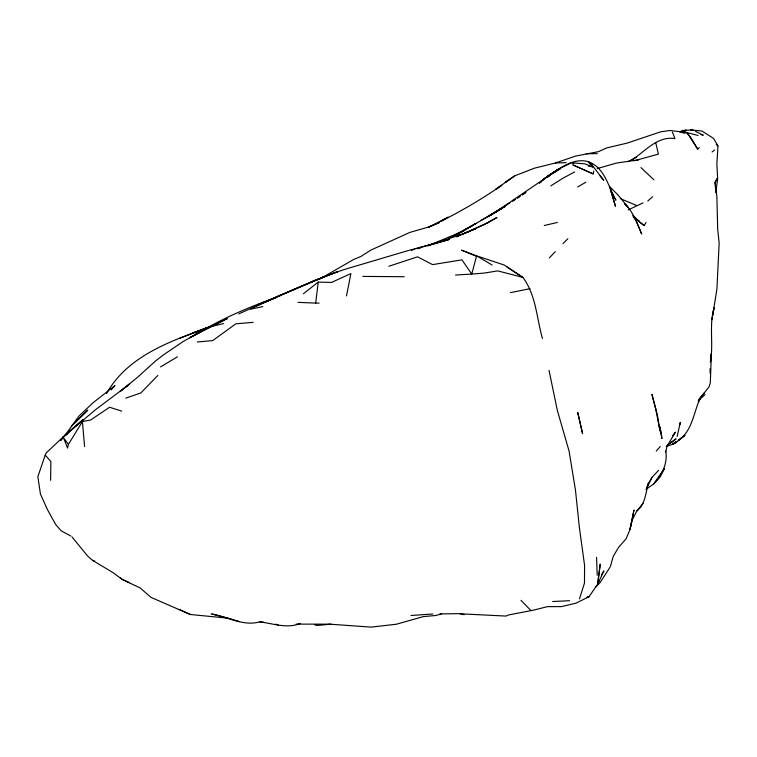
<?xml version="1.0" encoding="UTF-8"?>
<svg xmlns="http://www.w3.org/2000/svg" width="757" height="757" viewBox="0 0 757 757"><rect width="100%" height="100%" fill="white"/><g stroke="black" fill="none" stroke-linecap="round" stroke-linejoin="round"><path stroke-width="1.14" d="M50.615 480.326L50.842 461.505L45.221 455.089L46.186 452.96L62.632 437.423L83.005 419.624L64.951 435.37L60.475 440.574L62.083 438.899M690.668 129.882L701.919 131.037L713.52 138.37L717.958 145.931L716.87 164.099L717.608 177.81L715.081 182.371L715.469 188.067M678.263 440.489C692.04 431.443 693.582 412.972 699.846 398.911L698.332 401.816L700.925 397.075L709.035 386.874L710.312 382.928L711.391 353.207L710.416 361.884M710.444 361.714C713.7 343.716 708.864 325.548 714.088 307.739L712.725 315.347L716.936 288.909L719.15 243.044L717.683 229.116L716.87 196.423L715.081 182.371L717.702 177.904M298.021 302.365L315.669 303.093L318.233 282.106L331.557 282.427L350.888 273.542L346.507 295.921M715.772 192.638L717.645 178.936M712.337 317.514L711.949 319.691L712.365 317.524M665.782 451.967L666.936 446.412L675.452 432.105L672.632 435.71M593.157 173.902L572.954 164.941L593.157 173.902L593.791 171.035M677.155 436.458L680.335 422.34L679.701 425.15M68.442 444.331L67.581 448.078L63.474 437.697L68.442 444.331L82.428 421.535L90.632 420.021L109.595 407.257L121.745 411.117M690.214 137.31L686.987 132.607L670.106 130.497L660.7 131.813L627.061 143.13L606.603 147.946L598.598 151.618L575.509 156.103L555.392 162.992L534.612 168.13L514.874 175.756L505.354 182.314L514.874 175.756M610.464 566.189L613.208 556.442L618.658 547.235L626.039 538.889L629.975 529.588L633.997 510.01L630.004 529.351L632.256 519.964L636.836 510.966C645.778 503.925 645.484 492.447 648.645 482.654L646.97 486.865M579.493 598.815L584.47 583.089L584.584 565.403L579.408 527.761L575.462 490.101L569.113 451.248L557.36 410.464L549.024 370.381M45.221 455.089L37.85 476.673L40.471 494.141L47.464 509.65L55.649 524.469L61.137 530.799L70.827 536.022M646.828 487.934L651.938 477.487L658.562 470.324M648.399 483.515L651.938 477.487M610.123 567.059L600.046 582.672L595.343 587.347M635.123 218.309L644.103 225.595L646.024 222.558M601.465 574.705L603.906 570.901L597.652 584.215L588.965 596.781L575.803 603.225L561.457 606.622L547.642 606.612L533.581 610.123L508.846 614.902L505.922 616.066L457.436 613.662L440.091 613.918M106.519 393.583C128.028 355.137 172.549 340.281 211.686 326.305M66.124 434.707L68.537 432.19L64.951 435.37L78.908 416.142L92.78 402.989L114.988 385.502L111.203 389.864M636.646 511.23L643.09 503.339M699.014 399.109L704.407 392.826M656.272 451.087L660.236 446.526M549.327 257.929L555.25 251.703M157.825 375.472L140.84 392.959L125.785 398.116M563.076 243.536L567.892 238.682M71.773 425.983L87.784 410.095L73.76 423.797M690.138 137.462L697.699 149.101L699.298 147.596M698.427 400.5L705.079 394.624M647.822 200.984L652.648 196.735M632.01 160.001C645.144 151.249 657.436 135.834 674.96 138.569L672.396 132.115M303.396 293.763L318.233 282.106M539.467 182.91L544.084 179.428M712.053 151.958L714.693 149.981M670.626 442.883L676.096 438.842L666.908 445.693M539.448 183.062L541.293 181.718M547.737 177.006L549.582 175.662M552.345 173.637L557.767 169.833L546.554 176.845L560.454 168.906M67.316 434.035L62.632 437.423L95.486 409.745L129.617 384.054L119.975 391.577L137.367 377.45L155.611 360.9L164.155 354.399L183.459 341.341L205.024 329.323L195.136 334.405M676.37 441.511L672.547 444.236L676.361 441.738M678.272 440.148L684.953 435.389L675.216 443.309L666.16 446.554M545.759 177.583L543.138 179.447L557.9 169.35L570.381 163.228M547.765 176.778L550.519 174.829M552.355 173.523L556.953 170.278L494.028 213.086L502.43 207.948L488.028 216.701L504.758 206.642M526.049 192.278L522.16 194.937L525.112 193.016M645.995 489.401L654.067 483.666C661.921 474.658 667.977 463.331 665.687 451.077M509.442 179.494L495.665 189.43L501.711 185.285C482.275 198.883 461.827 210.739 440.735 221.47L448.125 217.032M512.811 200.993L515.687 199.119M517.599 197.88L520.475 196.016M512.773 201.021L514.656 199.801M517.466 197.974L519.349 196.763M509.953 202.848L490.091 215.376L455.525 235.257L476.134 223.372L453.642 235.692L463.861 230.923L427.875 245.76M319.558 279.172L353.67 259.452L360.938 256.434L370.949 250.047L409.963 232.38L429.21 226.835L446.024 218.3M550.822 185.9L562.792 178.283L574.686 171.924M546.554 176.845C559.158 169.436 572.424 157.314 588.208 161.629C604.729 167.524 608.183 186.544 615.924 200.179L611.306 192.117M495.485 212.14L505.667 205.98L481.14 220.334M499.696 209.566L487.991 216.502M160.55 366.89L177.412 356.84M464.136 230.355L472.529 225.454M577.705 186.941L585.795 182.248M487.622 222.861L496.971 217.467L483.714 224.886L456.935 236.704M199.744 332.011C223.353 318.167 248.523 307.228 274.318 298.154M681.139 131.983L684.054 130.422L693.005 129.882M628.206 209.916L643.015 202.876M627.79 161.771L636.618 157.04M488.568 222.321L463.066 233.979L475.765 228.671L462.697 233.97L437.754 242.495M216.076 324.242L227.261 318.574L211.846 326.381L223.552 323.57M448.504 238.143L461.978 231.557L449.98 237.471M278.112 296.507L281.169 295.211L254.182 307.105M201.201 330.232L208.298 327.289L179.277 338.511M269.341 300.217L275.775 297.34M276.721 296.914C302.478 285.626 328.197 273.845 355.336 266.227L406.963 250.927L448.892 239.6L427.629 245.807M238.796 313.89L277.838 296.167L323.201 277.176L282.21 294.757M680.108 132.163L684.054 130.422L680.202 132.04M270.088 299.886L265.906 301.721L276.078 297.378M200.047 330.61L206.387 327.904L192.855 332.787M669.85 442.779L671.989 441.88M275.662 297.359L257.683 304.834L275.851 297.615M682.114 132.115L686.353 130.441L680.704 132.002M680.496 131.425L686.135 130.072M411.562 250.283L414.713 249.252M416.814 248.561L449.431 239.013L437.735 242.543M388.89 266.246L417.552 256.831L432.569 264.619L461.95 259.84L471.753 274.072L484.102 273.088L497.718 270.883L522.869 277.403C536.088 294.956 536.599 317.997 542.447 338.502M441.7 613.709L436.278 615.432L423.248 616.643L396.384 624.232L371.11 627.118L329.759 624.175L296.148 624.109M634.347 160.758L658.401 154.116L655.742 142.666M597.235 168.584L616.643 163.02L638.653 159.878M417.419 248.712L420.826 247.747M300.236 623.446C287.073 629.01 273.05 623.437 259.642 621.876C243.517 626.559 227.677 616.832 212.045 614.078L211.231 613.965M544.264 225.52L557.351 222.454M250.539 309.178L262.774 306.604M510.426 292.637L530.014 288.672M331.055 624.137L317.032 625.462L314.808 624.875M197.255 341.975L212.679 340.612L235.862 323.807L253.141 322.35M683.495 132.853L686.987 132.607L698.058 135.465M411.023 615.479L432.796 614.012M455.534 275.018L471.753 274.072L476.636 255.847L461.59 250.179L475.888 256.112M552.657 601.531L569.586 600.708M555.392 162.992L566.113 162.613M682.691 132.759L686.987 132.607L688.879 135.522M404.21 276.721L362.887 276.419M586.24 153.737L597.245 153.633M315.669 303.093L319.123 303.103M259.642 621.876L263.966 622.311M71.991 536.912L87.727 556.149L92.496 560.322L112.935 572.566L121.905 579.256L140.159 587.962L151.003 597.387L190.262 614.485L228.037 618.176L239.562 621.62M573.806 163.219L571.563 162.783L584.887 163.834L592.816 166.909L591.719 164.657L588.208 161.629L590.422 164.297M588.34 166.038L592.816 166.909M701.029 134.614L703.291 135.181L695.456 131.377M212.045 614.078L226.901 617.882M459.877 613.548L464.098 614.703M92.496 560.322L94.701 561.098M276.002 624.165L278.197 625.027M620.352 198.58L636.353 205.431M129.466 582.72L121.905 579.256L120.391 577.582M178.993 609.319L190.262 614.485M492.182 265.073L476.636 255.847L504.342 265.073L522.869 277.403L507.086 267.126M633.618 217.164L644.103 225.595M633.117 216.521L639.22 221.328L632.805 215.319M716.254 144.417L717.958 145.931M625.32 204.456C633.42 212.424 637.536 223.703 641.69 234.045L634.375 217.022L636.098 220.211L633.836 217.562M640.99 167.609L653.849 179.806M624.468 203.926L627.96 207.087L617.967 194.946M609.404 186.336L617.608 194.587M520.996 600.348L530.818 610.454M600.036 175.861L603.726 180.308L591.719 164.657M697.699 149.101L690.346 136.743M610 187.897L615.46 206.311L610.35 188.995M82.428 421.535L84.576 446.63M596.544 557.398L597.216 575.282M710.057 368.763L710.189 373.286M600.216 564.23L597.652 584.215L600.216 564.23M664.286 468.829L660.095 477.042L653.499 484.139L664.286 468.829M598.834 581.083L597.453 582.89L598.834 581.083M204.56 329.834L189.818 337.669L217.798 323.334L204.56 329.834M439.363 222.501L428.594 227.232L439.363 222.501M460.237 234.727L456.367 236.638L460.237 234.727M325.728 276.239L311.032 282.068L337.963 271.517L325.728 276.239M588.965 596.781L586.77 597.453L588.965 596.781M657.36 414.779L651.919 394.35L655.638 408.61L660 431.036L657.36 414.779M578.102 414.07L577.714 412.423L582.578 433.676L578.102 414.07M661.911 438.369L660.019 427.071L661.911 438.369"/></g></svg>
